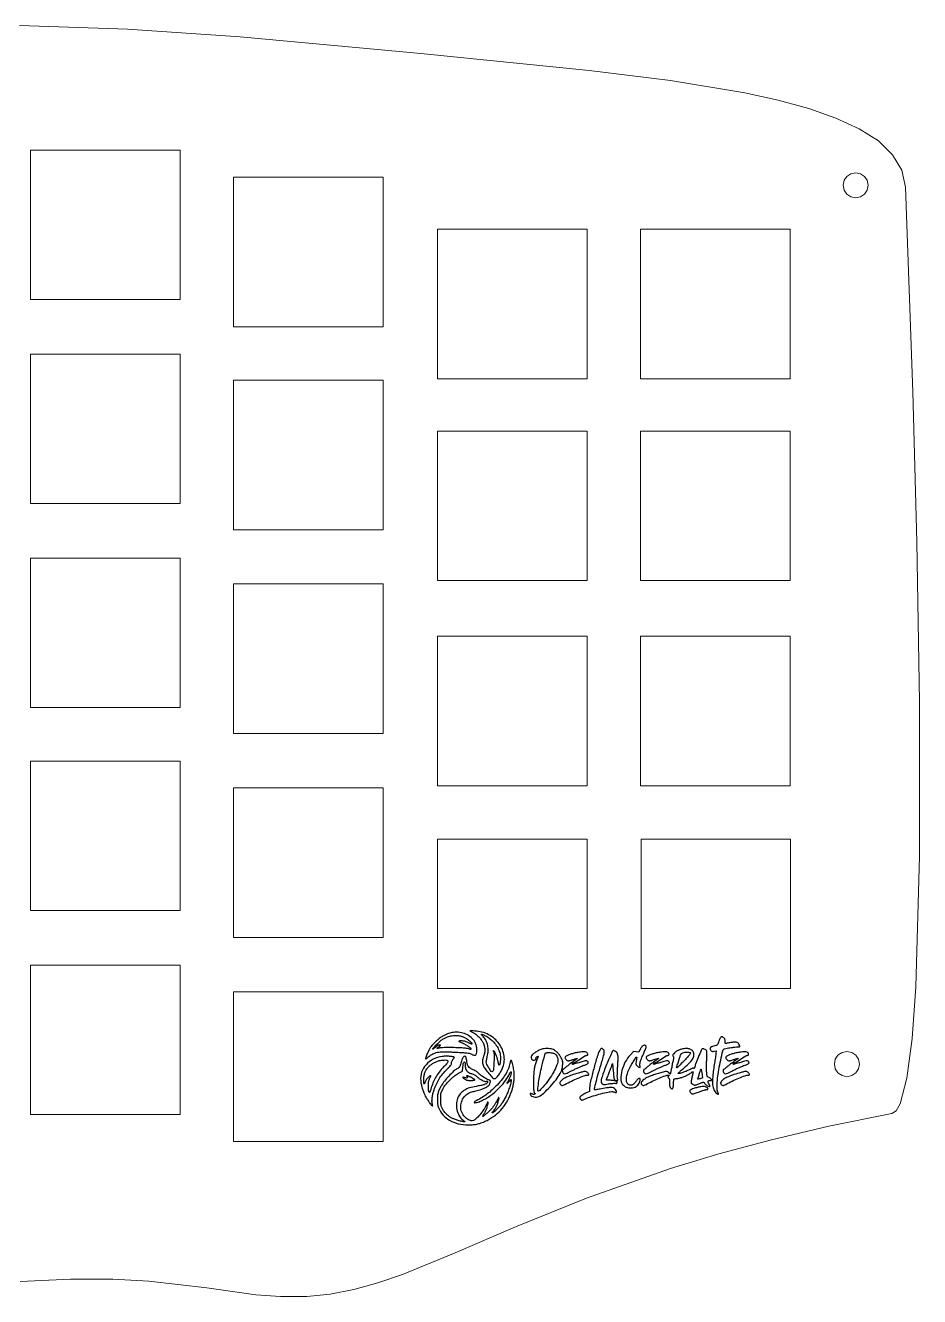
# Model space of a CAD drawing. Extents: x -219 to 329, y -29 to 491.
# Drawn here: x 48.2 to 131.9, y 372.4 to 491.4 of the extents above; entities that cross this region are included whole.
import ezdxf

# ---------------------------------------------------------------- set-up
doc = ezdxf.new("R2010")
doc.units = 0
doc.header["$MEASUREMENT"] = 0
doc.layers.get('0').update_dxf_attribs({"lineweight": 25, "true_color": 0xffffff})
doc.layers.add('Layer 1', color=7, linetype='BYLAYER', lineweight=5, true_color=0xffffff)

msp = doc.modelspace()

# ---------------------------------------------------------------- linework, layer by layer
at = {"color": 5, "true_color": 0x0000ff}
for points in [[(88.22, 397.13, 0.021416), (87.98, 397.09, 0.028277), (87.77, 397.04, 0.025595), (87.55, 396.95, 0.013536), (87.29, 396.82, 0.042504), (86.99, 396.63, 0.022333), (86.65, 396.35, 0.022256), (86.33, 396.04, 0.036844), (86.09, 395.74, 0.029866), (85.95, 395.49, 0.012216), (85.78, 395.15, 0.008749), (85.63, 394.8, 0.095306), (85.6, 394.66, 0.546801), (85.61, 394.65, 0.041861), (85.67, 394.67, 0.028123), (85.74, 394.73, 0.013668), (85.83, 394.81, -0.060301), (86.19, 395.07, -0.061454), (86.6, 395.24, -0.052645), (87.1, 395.32, -0.029227), (87.71, 395.32, 0.001164), (87.97, 395.31, 0.000535), (88.3, 395.29, 0.000529), (88.65, 395.27, 0.000733), (88.96, 395.25, -0.004485), (89.38, 395.23, -0.024068), (89.6, 395.2, -0.038649), (89.78, 395.16, -0.025833), (89.96, 395.09, 0.005668), (90.15, 395.01, 0.06691), (90.22, 394.99, 0.177373), (90.27, 395, 0.092553), (90.32, 395.04, 0.122046), (90.41, 395.27, 0.053548), (90.42, 395.6, 0.0512), (90.36, 395.95, 0.067061), (90.23, 396.25, 0.079435), (89.88, 396.67, 0.074893), (89.4, 396.98, 0.071548), (88.83, 397.13, 0.062987)], [(88.96, 396.78, -0.024427), (89.07, 396.74, -0.013925), (89.2, 396.69, -0.013883), (89.33, 396.62, -0.022292), (89.44, 396.56, -0.024315), (89.63, 396.41, -0.024077), (89.81, 396.25, -0.017054), (89.96, 396.1, -0.395866), (89.95, 396.05, -0.281029), (89.93, 396.04, -0.013728), (89.85, 396.07, -0.018919), (89.75, 396.11, -0.012167), (89.64, 396.17, 0.042961), (89.41, 396.26, 0.033852), (89.15, 396.33, 0.03438), (88.91, 396.36, 0.10325), (88.74, 396.33, 0.338007), (88.73, 396.31, 0.234176), (88.74, 396.29, 0.048232), (88.82, 396.25, 0.008257), (88.96, 396.2, -0.045337), (89.18, 396.1, -0.018174), (89.47, 395.93, -0.015771), (89.74, 395.74, -0.093969), (89.86, 395.61, -0.110977), (89.87, 395.57, -0.342591), (89.86, 395.54, -0.170979), (89.81, 395.54, -0.044045), (89.74, 395.57, 0.090533), (89.55, 395.63, 0.012977), (89.15, 395.67, 0.012557), (88.62, 395.7, 0.006243), (87.94, 395.71, 0.00404), (87.53, 395.71, 0.008274), (87.21, 395.7, 0.008191), (86.96, 395.68, 0.065085), (86.85, 395.66, -0.021984), (86.71, 395.62, -0.514141), (86.68, 395.64, -0.222013), (86.71, 395.69, -0.013469), (86.86, 395.79, 0.017603), (86.94, 395.85, 0.037896), (86.99, 395.9, 0.066691), (87.02, 395.93, 0.47273), (87.01, 395.95, 0.140908), (86.91, 395.95, 0.049687), (86.76, 395.9, 0.04508), (86.61, 395.81, 0.04213), (86.47, 395.69, -0.013673), (86.4, 395.63, -0.028422), (86.34, 395.58, -0.043719), (86.3, 395.56, -0.550557), (86.29, 395.57, -0.195265), (86.33, 395.67, -0.005644), (86.68, 396.02, -0.011337), (87.03, 396.35, -0.04722), (87.26, 396.52, -0.053934), (87.66, 396.71, -0.043849), (88.11, 396.82, -0.044777), (88.56, 396.85, -0.065497)], [(90.04, 397.14, -0.052586), (90.31, 396.98, -0.031693), (90.59, 396.73, -0.031648), (90.83, 396.45, -0.051154), (91, 396.18, -0.052531), (91.11, 395.88, -0.051989), (91.16, 395.56, -0.051397), (91.14, 395.23, -0.049095), (91.05, 394.91, 0.027071), (90.97, 394.66, 0.047825), (90.94, 394.45, 0.05601), (90.95, 394.25, 0.05869), (91, 394.07, 0.056823), (91.19, 393.73, 0.020415), (91.54, 393.29, 0.013846), (91.9, 392.88, 0.205559), (92.07, 392.81, 0.20915), (92.23, 392.88, 0.028544), (92.47, 393.16, 0.031822), (92.69, 393.52, 0.037293), (92.86, 393.88, 0.140913), (92.95, 395.06, 0.121877), (92.41, 396.18, 0.112852), (91.37, 396.99, 0.108402), (90.07, 397.27), (89.76, 397.27)], [(91.34, 396.76, -0.025198), (91.46, 396.68, -0.010477), (91.61, 396.57, -0.010335), (91.77, 396.44, -0.013152), (91.91, 396.32, -0.052329), (92.24, 395.92, -0.057751), (92.48, 395.48, -0.058432), (92.61, 395, -0.055775), (92.62, 394.5, -0.011388), (92.61, 394.38, -0.013103), (92.59, 394.26, -0.012242), (92.57, 394.16, -0.070855), (92.55, 394.11, -0.148643), (92.52, 394.08, -0.436086), (92.49, 394.09, -0.041305), (92.46, 394.18, -0.001535), (92.38, 394.51, 0.022045), (92.31, 394.79, 0.023191), (92.21, 395.06, 0.023188), (92.1, 395.28, 0.098003), (92.01, 395.39, 0.007238), (91.96, 395.43, 0.341336), (91.95, 395.43, 0.330003), (91.95, 395.42, 0.007007), (91.97, 395.36, -0.097545), (92.03, 395.05, -0.011672), (92.02, 394.35, -0.007255), (91.98, 393.62, -0.241211), (91.89, 393.47, -0.376445), (91.77, 393.49, -0.026392), (91.55, 393.79, -0.031584), (91.36, 394.13, -0.113497), (91.3, 394.37, -0.041088), (91.31, 394.43, -0.00597), (91.33, 394.56, -0.006725), (91.36, 394.71, -0.005715), (91.4, 394.87, 0.047916), (91.48, 395.42, 0.062723), (91.44, 395.91, 0.066854), (91.28, 396.36, 0.065889), (91.01, 396.75, -0.007005), (90.94, 396.83, -0.010315), (90.89, 396.89, -0.005965), (90.85, 396.95, -0.161784), (90.84, 396.97, -0.513535), (90.87, 396.98, -0.017646), (90.99, 396.94, -0.019846), (91.15, 396.86, -0.010704)], [(113.19, 396.59, 0.017906), (113.16, 396.52, 0.006391), (113.12, 396.42, 0.006332), (113.08, 396.31, 0.007438), (113.04, 396.2, -0.017364), (112.98, 396.04, -0.109956), (112.93, 395.97, -0.111599), (112.86, 395.92, -0.018126), (112.7, 395.88, 0.013407), (112.47, 395.82, 0.066633), (112.35, 395.77, 0.130672), (112.28, 395.7, 0.125874), (112.26, 395.61, 0.11115), (112.29, 395.49, 0.136671), (112.36, 395.41, 0.117513), (112.48, 395.36, 0.069528), (112.63, 395.37), (112.83, 395.4), (112.8, 395.15, -0.003332), (112.78, 395.02, -0.000753), (112.75, 394.79, -0.00078), (112.71, 394.52, -0.000757), (112.67, 394.26, 0.010381), (112.5, 392.99, 0.045235), (112.49, 392.24, 0.083436), (112.61, 391.75, 0.131535), (112.88, 391.41, 0.031435), (112.99, 391.34, 0.344168), (113.03, 391.35, 0.290636), (113.04, 391.4, 0.02661), (112.99, 391.53, -0.089361), (112.93, 391.72, -0.025163), (112.91, 392.03, -0.022652), (112.92, 392.41, -0.015336), (112.96, 392.84, -0.010939), (113.08, 393.64, -0.00755), (113.26, 394.54, -0.002853), (113.45, 395.41, -0.14625), (113.53, 395.56, -0.149947), (113.62, 395.61, -0.003872), (114.11, 395.7, -0.00852), (114.58, 395.76, -0.032355), (114.87, 395.78, 0.011294), (114.99, 395.78, 0.206484), (115.03, 395.8, 0.250458), (115.03, 395.84, 0.01662), (115, 395.93, 0.081594), (114.91, 396.1, 0.146271), (114.79, 396.19, 0.093262), (114.59, 396.22, 0.021085), (114.26, 396.19, 0.003967), (114.08, 396.16, 0.005168), (113.92, 396.14, 0.003896), (113.79, 396.11, 0.046717), (113.74, 396.1, -0.167066), (113.7, 396.1, -0.230174), (113.68, 396.12, -0.080612), (113.66, 396.18, -0.012092), (113.66, 396.3, 0.023941), (113.66, 396.42, 0.07105), (113.64, 396.5, 0.085437), (113.6, 396.56, 0.046005), (113.53, 396.63, 0.03855), (113.41, 396.71, 0.154486), (113.33, 396.72, 0.18967), (113.26, 396.69, 0.063148)], [(96.49, 395.56, 0.040502), (96.15, 395.42, 0.040486), (95.84, 395.23, 0.043368), (95.6, 395.03, 0.128404), (95.5, 394.84, 0.128257), (95.5, 394.74, 0.090435), (95.55, 394.64, 0.092983), (95.63, 394.56, 0.147227), (95.72, 394.53, 0.062862), (95.83, 394.55, 0.090009), (95.93, 394.59, 0.148171), (95.97, 394.65, 0.272708), (95.96, 394.7, -0.108857), (95.95, 394.74, -0.179755), (95.95, 394.77, -0.107874), (95.98, 394.81, -0.027132), (96.04, 394.85, -0.049776), (96.12, 394.9, -0.521742), (96.15, 394.88, -0.105087), (96.14, 394.8, -0.005861), (96.04, 394.58, 0.026291), (95.9, 394.19, 0.034609), (95.81, 393.82, 0.026744), (95.75, 393.38, 0.009052), (95.72, 392.73, 0.007537), (95.72, 392.11, 0.028633), (95.74, 391.73, 0.04672), (95.79, 391.5, 0.320196), (95.88, 391.43, -0.254247), (95.89, 391.42, -0.257172), (95.89, 391.41, -0.087349), (95.87, 391.38, -0.028829), (95.84, 391.36, -0.045638), (95.78, 391.32, -0.12922), (95.74, 391.31, -0.100224), (95.69, 391.32, -0.02137), (95.61, 391.37, 0.039107), (95.51, 391.42, 0.17266), (95.44, 391.42, 0.319238), (95.42, 391.38, 0.09894), (95.43, 391.31, 0.171206), (95.54, 391.18, 0.07707), (95.76, 391.09, 0.072057), (96.01, 391.08, 0.103481), (96.22, 391.14, 0.064887), (96.68, 391.46, 0.021443), (97.27, 392.05, 0.021956), (97.83, 392.71, 0.040534), (98.21, 393.3, 0.012644), (98.33, 393.53, 0.035925), (98.39, 393.69, 0.040017), (98.43, 393.85, 0.019001), (98.45, 394.06, 0.013768), (98.46, 394.29, 0.050409), (98.45, 394.43, 0.051498), (98.41, 394.56, 0.014805), (98.32, 394.75, 0.045276), (98.15, 395.02, 0.040519), (97.93, 395.27, 0.042598), (97.7, 395.46, 0.077397), (97.47, 395.57, 0.049391), (97.26, 395.61, 0.026131), (96.98, 395.63, 0.02612), (96.71, 395.61, 0.047986)], [(97.68, 395.15, -0.081811), (97.8, 395.06, -0.050803), (97.91, 394.92, -0.051253), (97.98, 394.77, -0.092343), (98.01, 394.63, -0.087319), (97.92, 394.1, -0.03734), (97.62, 393.44, -0.033253), (97.17, 392.73, -0.026323), (96.6, 392.02, -0.008222), (96.31, 391.71, -0.134336), (96.19, 391.64, -0.475223), (96.13, 391.69, -0.044625), (96.14, 391.89, -0.008598), (96.23, 392.63, -0.013726), (96.34, 393.25, -0.010811), (96.5, 393.96, -0.003336), (96.78, 395.02, -0.021003), (96.81, 395.14, -0.114367), (96.85, 395.2, -0.136359), (96.91, 395.23, -0.03465), (97.01, 395.24, -0.028589), (97.19, 395.25, -0.030211), (97.37, 395.23, -0.032172), (97.54, 395.2, -0.048748)], [(99.72, 395.23, 0.020953), (99.36, 395.14, 0.026166), (99.03, 395.03, 0.024525), (98.77, 394.91, 0.182055), (98.68, 394.81, 0.216559), (98.68, 394.72, 0.067653), (98.77, 394.6, 0.065177), (98.88, 394.51, 0.139291), (98.99, 394.48, 0.055765), (99.05, 394.49, 0.008606), (99.17, 394.52, 0.009512), (99.31, 394.56, 0.008137), (99.46, 394.61, -0.004186), (99.6, 394.65, -0.006745), (99.72, 394.69, -0.00202), (99.83, 394.72, -0.27177), (99.84, 394.72, -0.447579), (99.84, 394.71, -0.002186), (99.75, 394.64, -0.00734), (99.65, 394.56, -0.004355), (99.52, 394.47, 0.005086), (99.37, 394.36, 0.003492), (99.21, 394.24, 0.00352), (99.05, 394.12, 0.007145), (98.93, 394.02, -0.00325), (98.82, 393.93, -0.002862), (98.71, 393.84, -0.002876), (98.61, 393.76, -0.008672), (98.54, 393.7, 0.029836), (98.46, 393.65, 0.099807), (98.43, 393.6, 0.11849), (98.42, 393.54, 0.051063), (98.43, 393.47, 0.128362), (98.51, 393.32, 0.235369), (98.64, 393.27, 0.080806), (98.86, 393.33, 0.008666), (99.35, 393.57, -0.006349), (99.64, 393.71, -0.005386), (99.96, 393.86, -0.005435), (100.24, 393.98, -0.015173), (100.45, 394.06, 0.015749), (100.71, 394.16, 0.098968), (100.83, 394.24, 0.257474), (100.85, 394.33, 0.138981), (100.8, 394.42, 0.161416), (100.71, 394.47, 0.071378), (100.57, 394.47, 0.036048), (100.34, 394.42, 0.007193), (99.96, 394.3, -0.004872), (99.74, 394.24, -0.007795), (99.56, 394.18, -0.002704), (99.4, 394.14, -0.265109), (99.38, 394.15, -0.477074), (99.38, 394.21, -0.002214), (99.97, 394.58, -0.003798), (100.54, 394.94, -0.138779), (100.69, 394.98, 0.144724), (100.77, 395.01, 0.223422), (100.81, 395.07, 0.160777), (100.79, 395.16, 0.078719), (100.72, 395.25, 0.140425), (100.6, 395.31, 0.049076), (100.4, 395.32, 0.033156), (100.12, 395.3, 0.011583)], [(101.92, 395.44, 0.044393), (101.69, 394.87, 0.007423), (101.36, 393.72, 0.007387), (101.07, 392.57, 0.044987), (100.98, 391.96), (100.97, 391.61), (100.65, 391.47, 0.02649), (100.43, 391.35, 0.033725), (100.24, 391.22, 0.035125), (100.1, 391.1, 0.193214), (100.06, 391.01, 0.115286), (100.07, 390.98, 0.033362), (100.09, 390.94, 0.03163), (100.12, 390.9, 0.029068), (100.16, 390.86, 0.070042), (100.23, 390.81, 0.151588), (100.29, 390.8, 0.065181), (100.38, 390.83, 0.005726), (100.6, 390.92, -0.027844), (101.13, 391.13, -0.012859), (101.85, 391.34, -0.01255), (102.55, 391.52, -0.037567), (103.04, 391.59, -0.029355), (103.13, 391.59, -0.033602), (103.22, 391.58, -0.036845), (103.29, 391.56, -0.090161), (103.33, 391.53, 0.116745), (103.41, 391.5, 0.283189), (103.47, 391.52, 0.19632), (103.49, 391.59, 0.070791), (103.47, 391.69, 0.150798), (103.32, 391.88, 0.122915), (103.09, 391.97, 0.064618), (102.71, 391.96, 0.015667), (102.09, 391.86, -0.004425), (101.86, 391.81, -0.006841), (101.66, 391.78, -0.002682), (101.49, 391.75, -0.176543), (101.46, 391.76, -0.324126), (101.42, 391.85, -0.003475), (101.59, 392.52, -0.008623), (101.81, 393.35, -0.004224), (102.13, 394.4, 0.007581), (102.29, 394.95, 0.042339), (102.35, 395.25, 0.092364), (102.34, 395.43, 0.175166), (102.25, 395.55, 0.049114), (102.14, 395.62, 0.185553), (102.06, 395.62, 0.161741), (101.99, 395.57, 0.035306)], [(103.08, 395.32, -0.024945), (103.06, 395.25, -0.001787), (102.97, 395.05, -0.002509), (102.87, 394.81, -0.001892), (102.75, 394.56, 0.012079), (102.5, 393.97, 0.01218), (102.27, 393.37, 0.010639), (102.1, 392.84, 0.071737), (102.06, 392.57, 0.032549), (102.07, 392.48, 0.07436), (102.09, 392.41, 0.086005), (102.12, 392.35, 0.056182), (102.18, 392.31, 0.064961), (102.26, 392.27, 0.082512), (102.35, 392.25, 0.041859), (102.47, 392.26, 0.005959), (102.71, 392.31, -0.014099), (102.89, 392.34, -0.012668), (103.07, 392.36, -0.012813), (103.23, 392.37, -0.038482), (103.34, 392.37, 0.039503), (103.5, 392.36, 0.285025), (103.56, 392.4, 0.317125), (103.55, 392.47, 0.04424), (103.43, 392.57, 0.062455), (103.35, 392.61, 0.043276), (103.25, 392.63, 0.031636), (103.11, 392.64, 0.012543), (102.93, 392.65, -0.010175), (102.79, 392.65, -0.016883), (102.67, 392.65, -0.010905), (102.57, 392.66, -0.375854), (102.56, 392.68, -0.087907), (102.57, 392.73, -0.000903), (102.7, 393.08, -0.003007), (102.85, 393.48, -0.002307), (103.02, 393.91), (103.13, 394.21), (103.19, 393.5, 0.00819), (103.23, 393, 0.064739), (103.28, 392.78, 0.166387), (103.37, 392.67, 0.137756), (103.52, 392.63, 0.017638), (103.6, 392.63, 0.219945), (103.63, 392.65, 0.248138), (103.63, 392.68, 0.022225), (103.6, 392.75, -0.094461), (103.58, 392.85, -0.012749), (103.57, 393.07, -0.010704), (103.58, 393.38, -0.003399), (103.6, 393.84, 0.002566), (103.62, 394.22, 0.003694), (103.64, 394.55, 0.001975), (103.64, 394.84, 0.058023), (103.64, 394.91, -0.000081), (103.63, 394.95, -0.000037), (103.61, 395.02, -0.000036), (103.6, 395.08, -0.00005), (103.59, 395.14, 0.067771), (103.57, 395.2, 0.053144), (103.53, 395.26, 0.050807), (103.48, 395.32, 0.050064), (103.41, 395.36, 0.031095), (103.28, 395.42, 0.116314), (103.19, 395.43, 0.185285), (103.12, 395.39, 0.105949)], [(105.88, 395.81, 0.025519), (105.83, 395.75, 0.010814), (105.78, 395.67, 0.010667), (105.73, 395.58, 0.013728), (105.69, 395.49), (105.6, 395.29), (105.35, 395.32), (105.1, 395.35), (104.79, 395.02, 0.072514), (104.32, 394.37, 0.057289), (104, 393.56, 0.06146), (103.9, 392.79, 0.1667), (104.07, 392.27, 0.059006), (104.23, 392.11, 0.074237), (104.41, 392, 0.069206), (104.62, 391.95, 0.043589), (104.88, 391.94, 0.045912), (105.13, 391.98, 0.073028), (105.33, 392.06, 0.078382), (105.48, 392.19, 0.061944), (105.61, 392.37, 0.025099), (105.69, 392.56, 0.081334), (105.72, 392.7, 0.165842), (105.7, 392.78, 0.207567), (105.63, 392.82, 0.117915), (105.57, 392.82, 0.086249), (105.51, 392.78, 0.055584), (105.45, 392.72, 0.018485), (105.37, 392.61, -0.04292), (105.15, 392.35, -0.106689), (104.94, 392.21, -0.159933), (104.74, 392.2, -0.139311), (104.57, 392.3, -0.140187), (104.44, 392.54, -0.077203), (104.43, 392.88, -0.056808), (104.52, 393.3, -0.028792), (104.73, 393.81, -0.017567), (104.91, 394.13, -0.012469), (105.12, 394.48, -0.004598), (105.34, 394.82, -0.472129), (105.39, 394.82, -0.22471), (105.39, 394.81, -0.003575), (105.38, 394.71, -0.00863), (105.37, 394.6, -0.005518), (105.35, 394.47, 0.008245), (105.32, 394.27, 0.056869), (105.32, 394.17, 0.10307), (105.34, 394.1, 0.058043), (105.39, 394.03, 0.067274), (105.52, 393.91, 0.087277), (105.67, 393.85, 0.378338), (105.72, 393.88, 0.265304), (105.71, 393.96, -0.187278), (105.67, 394.09, -0.05211), (105.7, 394.3, -0.031649), (105.81, 394.62, -0.008599), (106.01, 395.11, 0.004441), (106.17, 395.46, 0.021537), (106.24, 395.67, 0.035444), (106.27, 395.8, 0.219456), (106.26, 395.86, 0.139159), (106.18, 395.92, 0.112756), (106.07, 395.93, 0.10174), (105.96, 395.89, 0.093919)], [(109.52, 395.55, 0.032556), (109.39, 395.51, 0.025413), (109.26, 395.45, 0.024722), (109.12, 395.37, 0.025912), (109, 395.28, 0.026359), (108.85, 395.14, 0.088836), (108.78, 395.03, 0.155803), (108.77, 394.93, 0.146301), (108.82, 394.85, -0.18383), (108.84, 394.8, -0.039691), (108.84, 394.71, -0.026947), (108.81, 394.58, -0.008181), (108.77, 394.37, 0.0054), (108.72, 394.19, 0.003558), (108.68, 393.97, 0.003579), (108.64, 393.76, 0.006905), (108.61, 393.59, -0.010744), (108.58, 393.46, -0.017262), (108.55, 393.34, -0.011391), (108.52, 393.25, -0.323093), (108.5, 393.23, -0.113715), (108.49, 393.24, -0.100298), (108.47, 393.25, -0.09392), (108.46, 393.26, -0.086073), (108.46, 393.28, 0.15771), (108.45, 393.3, 0.033574), (108.43, 393.34, 0.032011), (108.39, 393.38, 0.025711), (108.34, 393.41, 0.055583), (108.26, 393.45, 0.089956), (108.18, 393.47, 0.048724), (108.07, 393.46, 0.006995), (107.86, 393.41, 0.0139), (107.42, 393.3, 0.011707), (106.96, 393.15, 0.011718), (106.55, 393, 0.035564), (106.28, 392.87, 0.030792), (106.05, 392.73, 0.056987), (105.89, 392.58, 0.081152), (105.81, 392.44, 0.221609), (105.81, 392.33, 0.077716), (105.89, 392.22, 0.156396), (105.99, 392.18, 0.125254), (106.11, 392.19, 0.041819), (106.27, 392.26, -0.016952), (106.84, 392.56, -0.013035), (107.48, 392.85, -0.010143), (108.07, 393.08, -0.089358), (108.34, 393.13, -0.073454), (108.37, 393.13, -0.311372), (108.39, 393.11, -0.139683), (108.38, 393.08, -0.015789), (108.35, 393.03, 0.035925), (108.32, 392.97, 0.148186), (108.31, 392.93, 0.150752), (108.33, 392.9, 0.037598), (108.38, 392.86, -0.098428), (108.43, 392.8, -0.087199), (108.46, 392.73, -0.046389), (108.47, 392.62, -0.00902), (108.47, 392.42, 0.010144), (108.46, 392.22, 0.045999), (108.48, 392.1, 0.075182), (108.51, 392.02, 0.063759), (108.56, 391.94, 0.059828), (108.68, 391.84, 0.39171), (108.75, 391.85, 0.138417), (108.8, 391.97, 0.01105), (108.83, 392.29, -0.004313), (108.84, 392.46, -0.006647), (108.85, 392.62, -0.002626), (108.87, 392.74, -0.168148), (108.88, 392.77, -0.144829), (108.9, 392.78, -0.004039), (108.99, 392.79, -0.007963), (109.1, 392.82, -0.005348), (109.23, 392.83, 0.037465), (109.52, 392.9, 0.025087), (109.84, 393.01, 0.024452), (110.15, 393.16, 0.028521), (110.43, 393.33, -0.011238), (110.52, 393.39, -0.021059), (110.59, 393.43, -0.020647), (110.65, 393.45, -0.531147), (110.66, 393.45, -0.053049), (110.66, 393.42, -0.001218), (110.63, 393.28, -0.002707), (110.6, 393.13, -0.001829), (110.56, 392.95, 0.008504), (110.52, 392.76, 0.011636), (110.49, 392.6, 0.008532), (110.47, 392.46, 0.120089), (110.48, 392.41, 0.108667), (110.5, 392.38, 0.02882), (110.55, 392.34, 0.027828), (110.61, 392.29, 0.025461), (110.68, 392.26, 0.038043), (110.79, 392.21, 0.106334), (110.88, 392.21, 0.060788), (110.98, 392.23, 0.006675), (111.21, 392.33, -0.005678), (111.35, 392.39, -0.007709), (111.48, 392.44, -0.005402), (111.59, 392.48, -0.081976), (111.63, 392.48, -0.151388), (111.66, 392.47, -0.044948), (111.7, 392.44, -0.040572), (111.73, 392.4, -0.034148), (111.76, 392.35, 0.079074), (111.84, 392.26, 0.047897), (111.95, 392.17, 0.048398), (112.07, 392.1, 0.095004), (112.18, 392.08, 0.071398), (112.24, 392.09, 0.362475), (112.25, 392.11, 0.104588), (112.24, 392.16, 0.006349), (112.16, 392.29, -0.042556), (112.07, 392.48, -0.223077), (112.08, 392.58, -0.252468), (112.16, 392.64, -0.052597), (112.35, 392.64, 0.480406), (112.39, 392.67, 0.154145), (112.35, 392.76, 0.061458), (112.22, 392.88, 0.082277), (112.08, 392.95, -0.128637), (112.02, 392.99, -0.112777), (111.99, 393.05, -0.049913), (111.96, 393.16, -0.00742), (111.94, 393.38, -0.016695), (111.93, 393.59, -0.005127), (111.92, 393.9, -0.005124), (111.93, 394.25, -0.005594), (111.94, 394.6, 0.004214), (111.96, 395.18, 0.066769), (111.94, 395.38, 0.176966), (111.86, 395.49, 0.066718), (111.7, 395.58, 0.032109), (111.63, 395.6, 0.084449), (111.58, 395.6, 0.104269), (111.53, 395.59, 0.067039), (111.49, 395.56, 0.097173), (111.42, 395.45, 0.001538), (111.15, 394.8, 0.001545), (110.88, 394.15, 0.096697), (110.86, 394.03, -0.06234), (110.86, 394, -0.009368), (110.85, 393.96, -0.010396), (110.83, 393.91, -0.008808), (110.81, 393.85, -0.028381), (110.78, 393.79, -0.09909), (110.76, 393.76, -0.201643), (110.73, 393.75, -0.173823), (110.71, 393.77, 0.244069), (110.67, 393.78, 0.037763), (110.58, 393.76, 0.028745), (110.46, 393.71, 0.010705), (110.3, 393.63, -0.020486), (110.01, 393.49, -0.019054), (109.7, 393.38, -0.016373), (109.42, 393.29, -0.11839), (109.29, 393.29, -0.555544), (109.28, 393.32, -0.024748), (109.35, 393.4, -0.020608), (109.47, 393.51, -0.008525), (109.64, 393.66, 0.02046), (110.26, 394.21, 0.063429), (110.62, 394.64, 0.108184), (110.74, 395.01, 0.165086), (110.68, 395.34, 0.125326), (110.5, 395.51, 0.088536), (110.24, 395.61, 0.070067), (109.91, 395.62, 0.042085)], [(107.32, 395.23, 0.020953), (106.96, 395.14, 0.026166), (106.63, 395.03, 0.024525), (106.37, 394.91, 0.182055), (106.28, 394.81, 0.216559), (106.28, 394.72, 0.067653), (106.37, 394.6, 0.065177), (106.48, 394.51, 0.139291), (106.59, 394.48, 0.055765), (106.65, 394.49, 0.008606), (106.77, 394.52, 0.009512), (106.91, 394.56, 0.008137), (107.06, 394.61, -0.004186), (107.2, 394.65, -0.006745), (107.32, 394.69, -0.00202), (107.43, 394.72, -0.27177), (107.44, 394.72, -0.447579), (107.44, 394.71, -0.002186), (107.35, 394.64, -0.00734), (107.25, 394.56, -0.004355), (107.12, 394.47, 0.005086), (106.97, 394.36, 0.003492), (106.81, 394.24, 0.00352), (106.65, 394.12, 0.007145), (106.53, 394.02, -0.00325), (106.42, 393.93, -0.002862), (106.31, 393.84, -0.002876), (106.21, 393.76, -0.008672), (106.14, 393.7, 0.029836), (106.06, 393.65, 0.099807), (106.03, 393.6, 0.11849), (106.02, 393.54, 0.051063), (106.03, 393.47, 0.128362), (106.11, 393.32, 0.235369), (106.24, 393.27, 0.080806), (106.46, 393.33, 0.008666), (106.95, 393.57, -0.006349), (107.24, 393.71, -0.005386), (107.56, 393.86, -0.005435), (107.84, 393.98, -0.015173), (108.05, 394.06, 0.015749), (108.31, 394.16, 0.098968), (108.43, 394.24, 0.257474), (108.45, 394.33, 0.138981), (108.4, 394.42, 0.161416), (108.31, 394.47, 0.071378), (108.17, 394.47, 0.036048), (107.94, 394.42, 0.007193), (107.56, 394.3, -0.004872), (107.34, 394.24, -0.007795), (107.16, 394.18, -0.002704), (107, 394.14, -0.265109), (106.98, 394.15, -0.477074), (106.98, 394.21, -0.002214), (107.57, 394.58, -0.003798), (108.14, 394.94, -0.138779), (108.29, 394.98, 0.144724), (108.37, 395.01, 0.223422), (108.41, 395.07, 0.160777), (108.39, 395.16, 0.078719), (108.32, 395.25, 0.140425), (108.2, 395.31, 0.049076), (108, 395.32, 0.033156), (107.72, 395.3, 0.011583)], [(110.41, 395.21, -0.125158), (110.4, 395.17, -0.014794), (110.35, 395.09, -0.016949), (110.29, 395, -0.013139), (110.22, 394.9, -0.023111), (109.96, 394.61, -0.007239), (109.56, 394.21, -0.003369), (109.15, 393.81, -0.769247), (109.12, 393.83, -0.001367), (109.39, 394.72, -0.021457), (109.5, 395.01, -0.072119), (109.58, 395.16, -0.154429), (109.69, 395.23, -0.046912), (109.9, 395.27, -0.030432), (110.14, 395.28, -0.023698), (110.37, 395.26, -0.379783)], [(114.77, 395.23, 0.020953), (114.41, 395.14, 0.026166), (114.08, 395.03, 0.024525), (113.82, 394.91, 0.182055), (113.73, 394.81, 0.216559), (113.73, 394.72, 0.067653), (113.82, 394.6, 0.065177), (113.93, 394.51, 0.139291), (114.04, 394.48, 0.055765), (114.1, 394.49, 0.008606), (114.22, 394.52, 0.009512), (114.36, 394.56, 0.008137), (114.51, 394.61, -0.004186), (114.65, 394.65, -0.006745), (114.77, 394.69, -0.00202), (114.88, 394.72, -0.27177), (114.89, 394.72, -0.447579), (114.89, 394.71, -0.002186), (114.8, 394.64, -0.00734), (114.7, 394.56, -0.004355), (114.57, 394.47, 0.005086), (114.42, 394.36, 0.003492), (114.26, 394.24, 0.00352), (114.1, 394.12, 0.007145), (113.98, 394.02, -0.00325), (113.87, 393.93, -0.002862), (113.76, 393.84, -0.002876), (113.66, 393.76, -0.008672), (113.59, 393.7, 0.029836), (113.51, 393.65, 0.099807), (113.48, 393.6, 0.11849), (113.47, 393.54, 0.051063), (113.48, 393.47, 0.128362), (113.56, 393.32, 0.235369), (113.69, 393.27, 0.080806), (113.91, 393.33, 0.008666), (114.4, 393.57, -0.006349), (114.69, 393.71, -0.005386), (115.01, 393.86, -0.005435), (115.29, 393.98, -0.015173), (115.5, 394.06, 0.015749), (115.76, 394.16, 0.098968), (115.88, 394.24, 0.257474), (115.9, 394.33, 0.138981), (115.85, 394.42, 0.161416), (115.76, 394.47, 0.071378), (115.62, 394.47, 0.036048), (115.39, 394.42, 0.007193), (115.01, 394.3, -0.004872), (114.79, 394.24, -0.007795), (114.61, 394.18, -0.002704), (114.45, 394.14, -0.265109), (114.43, 394.15, -0.477074), (114.43, 394.21, -0.002214), (115.02, 394.58, -0.003798), (115.59, 394.94, -0.138779), (115.74, 394.98, 0.144724), (115.82, 395.01, 0.223422), (115.86, 395.07, 0.160777), (115.84, 395.16, 0.078719), (115.77, 395.25, 0.140425), (115.65, 395.31, 0.049076), (115.45, 395.32, 0.033156), (115.17, 395.3, 0.011583)], [(87.18, 394.88, 0.08186), (86.33, 394.62, 0.094856), (85.66, 394.11, 0.100956), (85.25, 393.41, 0.105877), (85.16, 392.62, 0.029828), (85.2, 392.31, 0.016031), (85.3, 391.93, 0.016029), (85.42, 391.56, 0.032127), (85.54, 391.28, 0.021062), (85.65, 391.07, 0.007327), (85.84, 390.78, 0.007464), (86.03, 390.49, 0.017011), (86.19, 390.28, 0.050239), (86.26, 390.22, 0.55275), (86.28, 390.23, 0.109624), (86.28, 390.3, 0.007998), (86.24, 390.49, -0.066918), (86.22, 390.71, -0.022615), (86.25, 391.05, -0.022319), (86.31, 391.41, -0.026133), (86.41, 391.75, -0.027548), (86.63, 392.3, -0.031876), (86.89, 392.79, -0.031608), (87.22, 393.25, -0.026274), (87.63, 393.69, 0.007393), (87.83, 393.89, 0.02491), (87.95, 394.03, 0.037723), (88.02, 394.13, 0.12889), (88.04, 394.21, -0.062726), (88.05, 394.34, -0.036324), (88.1, 394.48, -0.036467), (88.17, 394.61, -0.084404), (88.24, 394.69, 0.026233), (88.27, 394.72, 0.030537), (88.29, 394.75, 0.031902), (88.31, 394.77, 0.131716), (88.31, 394.79, 0.378308), (88.26, 394.85, 0.011798), (87.9, 394.89, 0.020791), (87.51, 394.9, 0.031975)], [(87.66, 394.5, -0.180373), (87.7, 394.42, -0.14981), (87.68, 394.32, -0.052909), (87.57, 394.18, -0.006586), (87.31, 393.9, 0.024248), (86.88, 393.4, 0.035608), (86.56, 392.92, 0.036446), (86.31, 392.41, 0.027151), (86.11, 391.81, -0.01264), (86.08, 391.7, -0.019685), (86.04, 391.6, -0.01469), (86.01, 391.53, -0.284573), (85.99, 391.52, -0.333831), (85.93, 391.56, -0.035283), (85.9, 391.72, -0.031444), (85.88, 391.94, -0.017107), (85.88, 392.22, -0.012316), (85.9, 392.43, -0.030633), (85.92, 392.58, -0.037126), (85.96, 392.71, -0.027901), (86.02, 392.85, 0.011966), (86.08, 392.96, 0.042958), (86.1, 393.03, 0.098273), (86.1, 393.07, 0.375822), (86.09, 393.09, 0.188652), (86, 393.05, 0.018354), (85.83, 392.89, 0.023491), (85.67, 392.7, 0.075492), (85.6, 392.56, -0.004422), (85.51, 392.34, -0.522171), (85.48, 392.33, -0.209754), (85.47, 392.37, -0.002199), (85.46, 392.68, -0.028783), (85.48, 393.07, -0.058195), (85.55, 393.37, -0.062727), (85.68, 393.64, -0.038937), (85.9, 393.91, -0.035915), (86.11, 394.1, -0.037747), (86.34, 394.26, -0.036737), (86.6, 394.39, -0.030723), (86.89, 394.49, -0.029505), (87.12, 394.53, -0.029582), (87.36, 394.55, -0.027713), (87.57, 394.55, -0.176279)], [(89.14, 394.81, 0.056535), (89.08, 394.71, 0.023717), (89.02, 394.57, 0.013586), (88.95, 394.34, 0.002855), (88.83, 393.95, -0.115593), (88.81, 393.91, -0.031794), (88.76, 393.86, -0.030338), (88.7, 393.82, -0.027575), (88.63, 393.77, 0.063666), (88.32, 393.56, 0.018815), (87.9, 393.16, 0.019296), (87.48, 392.69, 0.026974), (87.14, 392.24, 0.019328), (87.07, 392.11, 0.010872), (86.98, 391.95, 0.010838), (86.9, 391.79, 0.017394), (86.84, 391.64, 0.0518), (86.75, 391.28, 0.034183), (86.72, 390.85, 0.034473), (86.75, 390.43, 0.060074), (86.83, 390.09, 0.0887), (87.24, 389.42, 0.080534), (87.87, 388.91, 0.073632), (88.68, 388.59, 0.057606), (89.62, 388.48, 0.023256), (90.1, 388.5, 0.035908), (90.51, 388.57, 0.035059), (90.91, 388.69, 0.020888), (91.37, 388.9, 0.050744), (92.15, 389.39, 0.052812), (92.8, 390.01, 0.051808), (93.31, 390.78, 0.045607), (93.69, 391.66, 0.018011), (93.79, 392.02, 0.017378), (93.86, 392.39, 0.017933), (93.91, 392.75, 0.023637), (93.92, 393.08, 0.035278), (93.9, 393.49, 0.019993), (93.81, 393.98, 0.010956), (93.69, 394.45, 0.338607), (93.6, 394.51, 0.313661), (93.59, 394.5, 0.01178), (93.56, 394.43, 0.017548), (93.54, 394.34, 0.010994), (93.51, 394.23, -0.049818), (93.35, 393.7, -0.040068), (93.08, 393.17, -0.035082), (92.7, 392.64, -0.022954), (92.18, 392.07, -0.017542), (91.73, 391.65, -0.022927), (91.28, 391.29, -0.022326), (90.8, 390.98, -0.015343), (90.22, 390.66, 0.260644), (90.17, 390.58, 0.499888), (90.22, 390.54, 0.035294), (90.63, 390.65, 0.027231), (91.06, 390.84, 0.04789), (91.74, 391.25, 0.032422), (92.42, 391.84, 0.032566), (93.02, 392.51, 0.051043), (93.43, 393.17, -0.012356), (93.53, 393.36, -0.088898), (93.6, 393.44, -0.626072), (93.63, 393.43, -0.064394), (93.62, 393.33, -0.011618), (93.56, 393.07, -0.019841), (93.49, 392.86, -0.023764), (93.42, 392.69, -0.039608), (93.35, 392.56, 0.01048), (93.24, 392.4, 0.60841), (93.26, 392.37, 0.195442), (93.31, 392.4, 0.007236), (93.46, 392.57, -0.026434), (93.6, 392.71, -0.596429), (93.64, 392.7, -0.107167), (93.64, 392.58, -0.004154), (93.53, 392.17, -0.018707), (93.39, 391.73, -0.01917), (93.22, 391.31, -0.019645), (93.02, 390.91, -0.022383), (92.8, 390.54, -0.024232), (92.6, 390.27, -0.018923), (92.36, 390, -0.018681), (92.12, 389.76, -0.061323), (91.94, 389.63, -0.08263), (91.88, 389.61, -0.548819), (91.86, 389.63, -0.113396), (91.89, 389.7, -0.019962), (91.99, 389.79, 0.057326), (92.11, 389.94, 0.028896), (92.24, 390.16, 0.027057), (92.35, 390.42, 0.026428), (92.43, 390.69, 0.007132), (92.5, 390.96, 0.274471), (92.48, 391.02, 0.478108), (92.43, 391.01, 0.009432), (92.32, 390.79, -0.014141), (92.17, 390.52, -0.017806), (92.03, 390.29, -0.018602), (91.87, 390.08, -0.018387), (91.69, 389.87, -0.025507), (91.52, 389.7, -0.011156), (91.27, 389.48, -0.003557), (91, 389.27, -0.379657), (90.96, 389.28, -0.333358), (90.96, 389.29, -0.004818), (91, 389.37, -0.010972), (91.05, 389.46, -0.006744), (91.12, 389.56, 0.020021), (91.2, 389.68, 0.014549), (91.27, 389.82, 0.014741), (91.33, 389.96, 0.030966), (91.37, 390.07, 0.005464), (91.48, 390.49, 0.190488), (91.47, 390.59, 0.596149), (91.42, 390.59, 0.009196), (91.26, 390.27, -0.037756), (90.97, 389.78, -0.033486), (90.6, 389.31, -0.031894), (90.23, 388.95, -0.180992), (89.98, 388.86, -0.078539), (89.82, 388.88, -0.041744), (89.64, 388.96, -0.038483), (89.46, 389.07, -0.036264), (89.29, 389.22, -0.106539), (89.01, 389.66, -0.094808), (88.91, 390.21, -0.093237), (89.03, 390.75, -0.09886), (89.33, 391.21, -0.039591), (89.52, 391.36, -0.049298), (89.71, 391.48, -0.039326), (89.96, 391.57, -0.01528), (90.31, 391.66, 0.030573), (90.83, 391.8, 0.044645), (91.26, 391.99, 0.053581), (91.56, 392.21, 0.165315), (91.68, 392.43, 0.04041), (91.69, 392.53, 0.092858), (91.68, 392.61, 0.14403), (91.65, 392.65, 0.165376), (91.6, 392.67, -0.125073), (91.44, 392.71, -0.012159), (91.1, 392.91, -0.014846), (90.77, 393.12, -0.073941), (90.61, 393.27, 0.045064), (90.53, 393.36, 0.030041), (90.41, 393.45, 0.024846), (90.27, 393.54, 0.013973), (90.08, 393.63, -0.02641), (89.79, 393.79, -0.086673), (89.63, 393.93, -0.099345), (89.54, 394.11, -0.041321), (89.49, 394.38, 0.01705), (89.45, 394.61, 0.037433), (89.41, 394.78, 0.050305), (89.36, 394.89, 0.265816), (89.3, 394.93, 0.13067), (89.27, 394.92, 0.034744), (89.23, 394.89, 0.032779), (89.18, 394.85, 0.028647)], [(89.32, 394.1, 0.052617), (89.36, 393.77, 0.113874), (89.47, 393.54, 0.109743), (89.67, 393.37, 0.046746), (89.99, 393.25, -0.025947), (90.13, 393.2, -0.037246), (90.25, 393.14, -0.03672), (90.36, 393.06, -0.024266), (90.47, 392.96, 0.041096), (90.67, 392.79, 0.03709), (90.91, 392.65, 0.037982), (91.13, 392.56, 0.141155), (91.28, 392.55, -0.07497), (91.36, 392.56, -0.217508), (91.41, 392.54, -0.21688), (91.42, 392.48, -0.074588), (91.4, 392.4, -0.161162), (91.31, 392.32, -0.035462), (91.1, 392.24, -0.025326), (90.79, 392.16, -0.008399), (90.34, 392.08, 0.02981), (89.72, 391.94, 0.062527), (89.28, 391.74, 0.074758), (88.94, 391.47, 0.062587), (88.68, 391.1, 0.096721), (88.51, 390.54, 0.077411), (88.54, 389.92, 0.078039), (88.76, 389.34, 0.101382), (89.13, 388.91, -0.004619), (89.25, 388.82, -0.097134), (89.28, 388.79, -0.507574), (89.27, 388.77, -0.051772), (89.22, 388.76, -0.064526), (89.03, 388.79, -0.009811), (88.68, 388.89, -0.011625), (88.32, 389.01, -0.031394), (88.07, 389.11, -0.053337), (87.83, 389.27, -0.026304), (87.55, 389.52, -0.026288), (87.31, 389.79, -0.056132), (87.16, 390.03, -0.031871), (87.1, 390.18, -0.047189), (87.07, 390.31, -0.029101), (87.05, 390.5, -0.005396), (87.05, 390.84), (87.05, 391.41), (87.25, 391.83, -0.017229), (87.37, 392.06, -0.030811), (87.49, 392.24, -0.026134), (87.65, 392.42, -0.009048), (87.89, 392.67, -0.009841), (88.13, 392.9, -0.020689), (88.32, 393.06, -0.024349), (88.5, 393.19, -0.021099), (88.71, 393.31), (89.08, 393.5), (89.11, 393.84, -0.024552), (89.15, 394.19, -0.133049), (89.23, 394.36, -0.627324), (89.3, 394.34, -0.049479)], [(89.46, 393.05, 0.093143), (89.47, 393.03, 0.03528), (89.48, 393.01, 0.033438), (89.5, 392.98, 0.034797), (89.52, 392.96, -0.27979), (89.53, 392.91, -0.260605), (89.49, 392.87, -0.095415), (89.39, 392.87, -0.050072), (89.27, 392.9, 0.014396), (89.14, 392.94, 0.46459), (89.11, 392.92, 0.252829), (89.13, 392.88, 0.0094), (89.26, 392.78, 0.034014), (89.36, 392.72, 0.054159), (89.45, 392.67, 0.04497), (89.57, 392.65, 0.016424), (89.73, 392.64, 0.015075), (89.86, 392.63, 0.015484), (89.98, 392.64, 0.015402), (90.09, 392.65, 0.060994), (90.15, 392.66, 0.007), (90.22, 392.69, 0.225622), (90.24, 392.71, 0.37579), (90.23, 392.72, 0.013984), (90.18, 392.74, -0.03208), (90.13, 392.76, -0.016248), (90.08, 392.79, -0.01607), (90.03, 392.82, -0.023042), (89.99, 392.86, 0.033847), (89.95, 392.89, 0.017532), (89.89, 392.93, 0.017349), (89.82, 392.96, 0.025173), (89.76, 392.98, -0.002679), (89.7, 393, -0.002214), (89.64, 393.03, -0.002235), (89.58, 393.05, -0.005992), (89.54, 393.06, 0.043319), (89.51, 393.07, 0.081279), (89.49, 393.07, 0.13262), (89.47, 393.07, 0.237017)], [(100.11, 393.38, 0.013797), (99.44, 393.18, 0.026929), (98.92, 392.99, 0.033954), (98.53, 392.79, 0.08052), (98.29, 392.58, 0.022232), (98.23, 392.49, 0.077652), (98.2, 392.44, 0.114732), (98.19, 392.38, 0.083964), (98.21, 392.33, 0.077716), (98.29, 392.22, 0.156396), (98.39, 392.18, 0.125254), (98.51, 392.19, 0.041819), (98.67, 392.26, -0.016757), (99.27, 392.58, -0.015317), (99.91, 392.86, -0.013555), (100.48, 393.08, -0.083818), (100.79, 393.13, 0.083574), (100.88, 393.15, 0.32321), (100.91, 393.19, 0.166222), (100.88, 393.26, 0.028348), (100.79, 393.36, 0.064134), (100.68, 393.44, 0.126363), (100.58, 393.47, 0.062378), (100.43, 393.46, 0.007125)], [(111.53, 392.88, -0.111875), (111.48, 392.85, -0.00808), (111.32, 392.8, -0.004755), (111.15, 392.75, -0.27556), (111.12, 392.75, -0.273504), (111.11, 392.78, -0.00079), (111.22, 393.15, -0.00444), (111.33, 393.49, -0.02065), (111.39, 393.68, -0.672756), (111.41, 393.68, -0.030818), (111.43, 393.61, -0.019533), (111.46, 393.49, -0.009013), (111.49, 393.33, -0.005371), (111.51, 393.17, -0.00839), (111.53, 393.03, -0.003435), (111.54, 392.9, -0.219482)], [(115.16, 393.38, 0.013797), (114.49, 393.18, 0.026929), (113.97, 392.99, 0.033954), (113.58, 392.79, 0.08052), (113.34, 392.58, 0.022232), (113.28, 392.49, 0.077652), (113.25, 392.44, 0.114732), (113.24, 392.38, 0.083964), (113.26, 392.33, 0.077716), (113.34, 392.22, 0.156396), (113.44, 392.18, 0.125254), (113.56, 392.19, 0.041819), (113.72, 392.26, -0.016757), (114.32, 392.58, -0.015317), (114.96, 392.86, -0.013555), (115.53, 393.08, -0.083818), (115.84, 393.13, 0.083574), (115.93, 393.15, 0.32321), (115.96, 393.19, 0.166222), (115.93, 393.26, 0.028348), (115.84, 393.36, 0.064134), (115.73, 393.44, 0.126363), (115.63, 393.47, 0.062378), (115.48, 393.46, 0.007125)], [(111.07, 391.98, 0.008771), (110.72, 391.88, 0.036325), (110.51, 391.8, 0.067095), (110.4, 391.72, 0.218424), (110.36, 391.64, 0.130583), (110.38, 391.55, 0.076862), (110.45, 391.47, 0.075136), (110.55, 391.4, 0.111605), (110.64, 391.38, 0.071293), (110.71, 391.39, 0.005638), (110.87, 391.44, 0.007564), (111.06, 391.51, 0.00572), (111.27, 391.58, -0.00732), (111.49, 391.66, -0.009107), (111.69, 391.72, -0.007661), (111.86, 391.77, -0.066103), (111.93, 391.78, 0.066212), (112.02, 391.79, 0.300089), (112.06, 391.83, 0.199311), (112.04, 391.89, 0.034676), (111.96, 391.98, 0.133558), (111.84, 392.05, 0.065141), (111.65, 392.08, 0.045375), (111.4, 392.05, 0.018766)]]:
    msp.add_lwpolyline(points, format="xyb", close=True, dxfattribs=at)
at = {"layer": 'Layer 1'}
for p, q in [((47.61, 491.4), (57.71, 491.05)), ((57.71, 491.05), (68.25, 490.34)), ((68.25, 490.34), (85.16, 488.77)), ((85.16, 488.77), (100.95, 487.17)), ((100.95, 487.17), (108.54, 486.24)), ((108.54, 486.24), (115.5, 485.09)), ((115.5, 485.09), (118.64, 484.4)), ((118.64, 484.4), (121.5, 483.61)), ((121.5, 483.61), (124.04, 482.72)), ((124.04, 482.72), (126.22, 481.71)), ((126.22, 481.71), (128.01, 480.58)), ((48.64, 465.73), (48.64, 479.73)), ((48.64, 479.73), (62.64, 479.73)), ((62.64, 479.73), (62.64, 465.73)), ((128.01, 480.58), (129.35, 479.29)), ((129.35, 479.29), (130.22, 477.85)), ((67.65, 463.19), (67.65, 477.19)), ((67.65, 477.19), (81.65, 477.19)), ((81.65, 477.19), (81.65, 463.19)), ((124.81, 476.9), (125.06, 477.27)), ((125.06, 477.27), (125.43, 477.52)), ((125.43, 477.52), (125.89, 477.61)), ((125.89, 477.61), (126.34, 477.52)), ((126.34, 477.52), (126.72, 477.27)), ((126.72, 477.27), (126.97, 476.9)), ((130.22, 477.85), (130.56, 476.25)), ((124.71, 476.44), (124.81, 476.9)), ((124.81, 475.98), (124.71, 476.44)), ((125.06, 475.61), (124.81, 475.98)), ((126.97, 475.98), (126.72, 475.61)), ((126.97, 476.9), (127.06, 476.44)), ((127.06, 476.44), (126.97, 475.98)), ((127.06, 476.44), (127.06, 476.44)), ((130.56, 476.25), (131.25, 457.11)), ((125.43, 475.36), (125.06, 475.61)), ((125.89, 475.26), (125.43, 475.36)), ((126.34, 475.36), (125.89, 475.26)), ((126.72, 475.61), (126.34, 475.36)), ((86.74, 458.33), (86.74, 472.33)), ((86.74, 472.33), (100.74, 472.33)), ((100.74, 472.33), (100.74, 458.33)), ((105.75, 472.33), (119.75, 472.33)), ((105.75, 458.33), (105.75, 472.33)), ((119.75, 472.33), (119.75, 458.33)), ((62.64, 465.73), (48.64, 465.73)), ((81.65, 463.19), (67.65, 463.19)), ((48.64, 446.64), (48.64, 460.64)), ((48.64, 460.64), (62.64, 460.64)), ((62.64, 460.64), (62.64, 446.64)), ((67.65, 444.19), (67.65, 458.19)), ((67.65, 458.19), (81.65, 458.19)), ((81.65, 458.19), (81.65, 444.19)), ((100.74, 458.33), (86.74, 458.33)), ((119.75, 458.33), (105.75, 458.33)), ((131.25, 457.11), (131.62, 443.05)), ((86.74, 439.43), (86.74, 453.43)), ((86.74, 453.43), (100.74, 453.43)), ((100.74, 453.43), (100.74, 439.43)), ((105.75, 439.43), (105.75, 453.43)), ((105.75, 453.43), (119.75, 453.43)), ((119.75, 453.43), (119.75, 439.43)), ((62.64, 446.64), (48.64, 446.64)), ((81.65, 444.19), (67.65, 444.19)), ((131.62, 443.05), (131.87, 428.04)), ((48.64, 441.54), (62.64, 441.54)), ((48.64, 427.54), (48.64, 441.54)), ((62.64, 441.54), (62.64, 427.54)), ((67.65, 425.13), (67.65, 439.13)), ((67.65, 439.13), (81.65, 439.13)), ((81.65, 439.13), (81.65, 425.13)), ((100.74, 439.43), (86.74, 439.43)), ((119.75, 439.43), (105.75, 439.43)), ((86.74, 420.23), (86.74, 434.23)), ((86.74, 434.23), (100.74, 434.23)), ((100.74, 434.23), (100.74, 420.23)), ((105.75, 420.23), (105.75, 434.23)), ((105.75, 434.23), (119.75, 434.23)), ((119.75, 434.23), (119.75, 420.23)), ((62.64, 427.54), (48.64, 427.54)), ((131.87, 428.04), (131.87, 413.64)), ((81.65, 425.13), (67.65, 425.13)), ((48.64, 408.54), (48.64, 422.54)), ((48.64, 422.54), (62.64, 422.54)), ((62.64, 422.54), (62.64, 408.54)), ((100.74, 420.23), (86.74, 420.23)), ((119.75, 420.23), (105.75, 420.23)), ((67.65, 406.03), (67.65, 420.03)), ((67.65, 420.03), (81.65, 420.03)), ((81.65, 420.03), (81.65, 406.03)), ((86.74, 415.23), (100.74, 415.23)), ((86.74, 401.23), (86.74, 415.23)), ((100.74, 415.23), (100.74, 401.23)), ((105.79, 401.23), (105.79, 415.23)), ((105.79, 415.23), (119.79, 415.23)), ((119.79, 415.23), (119.79, 401.23)), ((131.87, 413.64), (131.51, 401.4)), ((62.64, 408.54), (48.64, 408.54)), ((81.65, 406.03), (67.65, 406.03)), ((48.64, 389.44), (48.64, 403.44)), ((48.64, 403.44), (62.64, 403.44)), ((62.64, 403.44), (62.64, 389.44)), ((100.74, 401.23), (86.74, 401.23)), ((119.79, 401.23), (105.79, 401.23)), ((131.51, 401.4), (131.17, 396.57)), ((67.65, 386.93), (67.65, 400.93)), ((67.65, 400.93), (81.65, 400.93)), ((81.65, 400.93), (81.65, 386.93)), ((131.17, 396.57), (130.69, 392.85)), ((124.23, 395), (124.61, 395.25)), ((124.61, 395.25), (125.06, 395.34)), ((125.06, 395.34), (125.52, 395.25)), ((125.52, 395.25), (125.89, 395)), ((123.89, 394.17), (123.98, 394.62)), ((123.98, 393.71), (123.89, 394.17)), ((123.98, 394.62), (124.23, 395)), ((125.89, 395), (126.14, 394.62)), ((126.14, 394.62), (126.24, 394.17)), ((126.24, 394.17), (126.14, 393.71)), ((126.24, 394.17), (126.24, 394.17)), ((124.23, 393.34), (123.98, 393.71)), ((124.61, 393.09), (124.23, 393.34)), ((125.06, 392.99), (124.61, 393.09)), ((125.52, 393.09), (125.06, 392.99)), ((125.89, 393.34), (125.52, 393.09)), ((126.14, 393.71), (125.89, 393.34)), ((130.69, 392.85), (130.06, 390.45)), ((130.06, 390.45), (129.69, 389.8)), ((62.64, 389.44), (48.64, 389.44)), ((129.27, 389.55), (123.39, 388.37)), ((129.69, 389.8), (129.27, 389.55)), ((123.39, 388.37), (118, 387.09)), ((81.65, 386.93), (67.65, 386.93)), ((118, 387.09), (113.07, 385.76)), ((113.07, 385.76), (108.56, 384.39)), ((108.56, 384.39), (100.67, 381.61)), ((100.67, 381.61), (94.05, 378.92)), ((94.05, 378.92), (88.4, 376.49)), ((88.4, 376.49), (83.45, 374.48)), ((52.37, 374.04), (47.66, 373.82)), ((56.34, 374.04), (52.37, 374.04)), ((59.7, 373.86), (56.34, 374.04)), ((65.14, 373.21), (59.7, 373.86)), ((81.14, 373.69), (78.91, 373.07)), ((83.45, 374.48), (81.14, 373.69)), ((69.72, 372.57), (65.14, 373.21)), ((72.02, 372.41), (69.72, 372.57)), ((76.7, 372.64), (74.49, 372.42)), ((78.91, 373.07), (76.7, 372.64)), ((74.49, 372.42), (72.02, 372.41))]:
    msp.add_line(p, q, dxfattribs=at)

doc.saveas('drawing.dxf')
